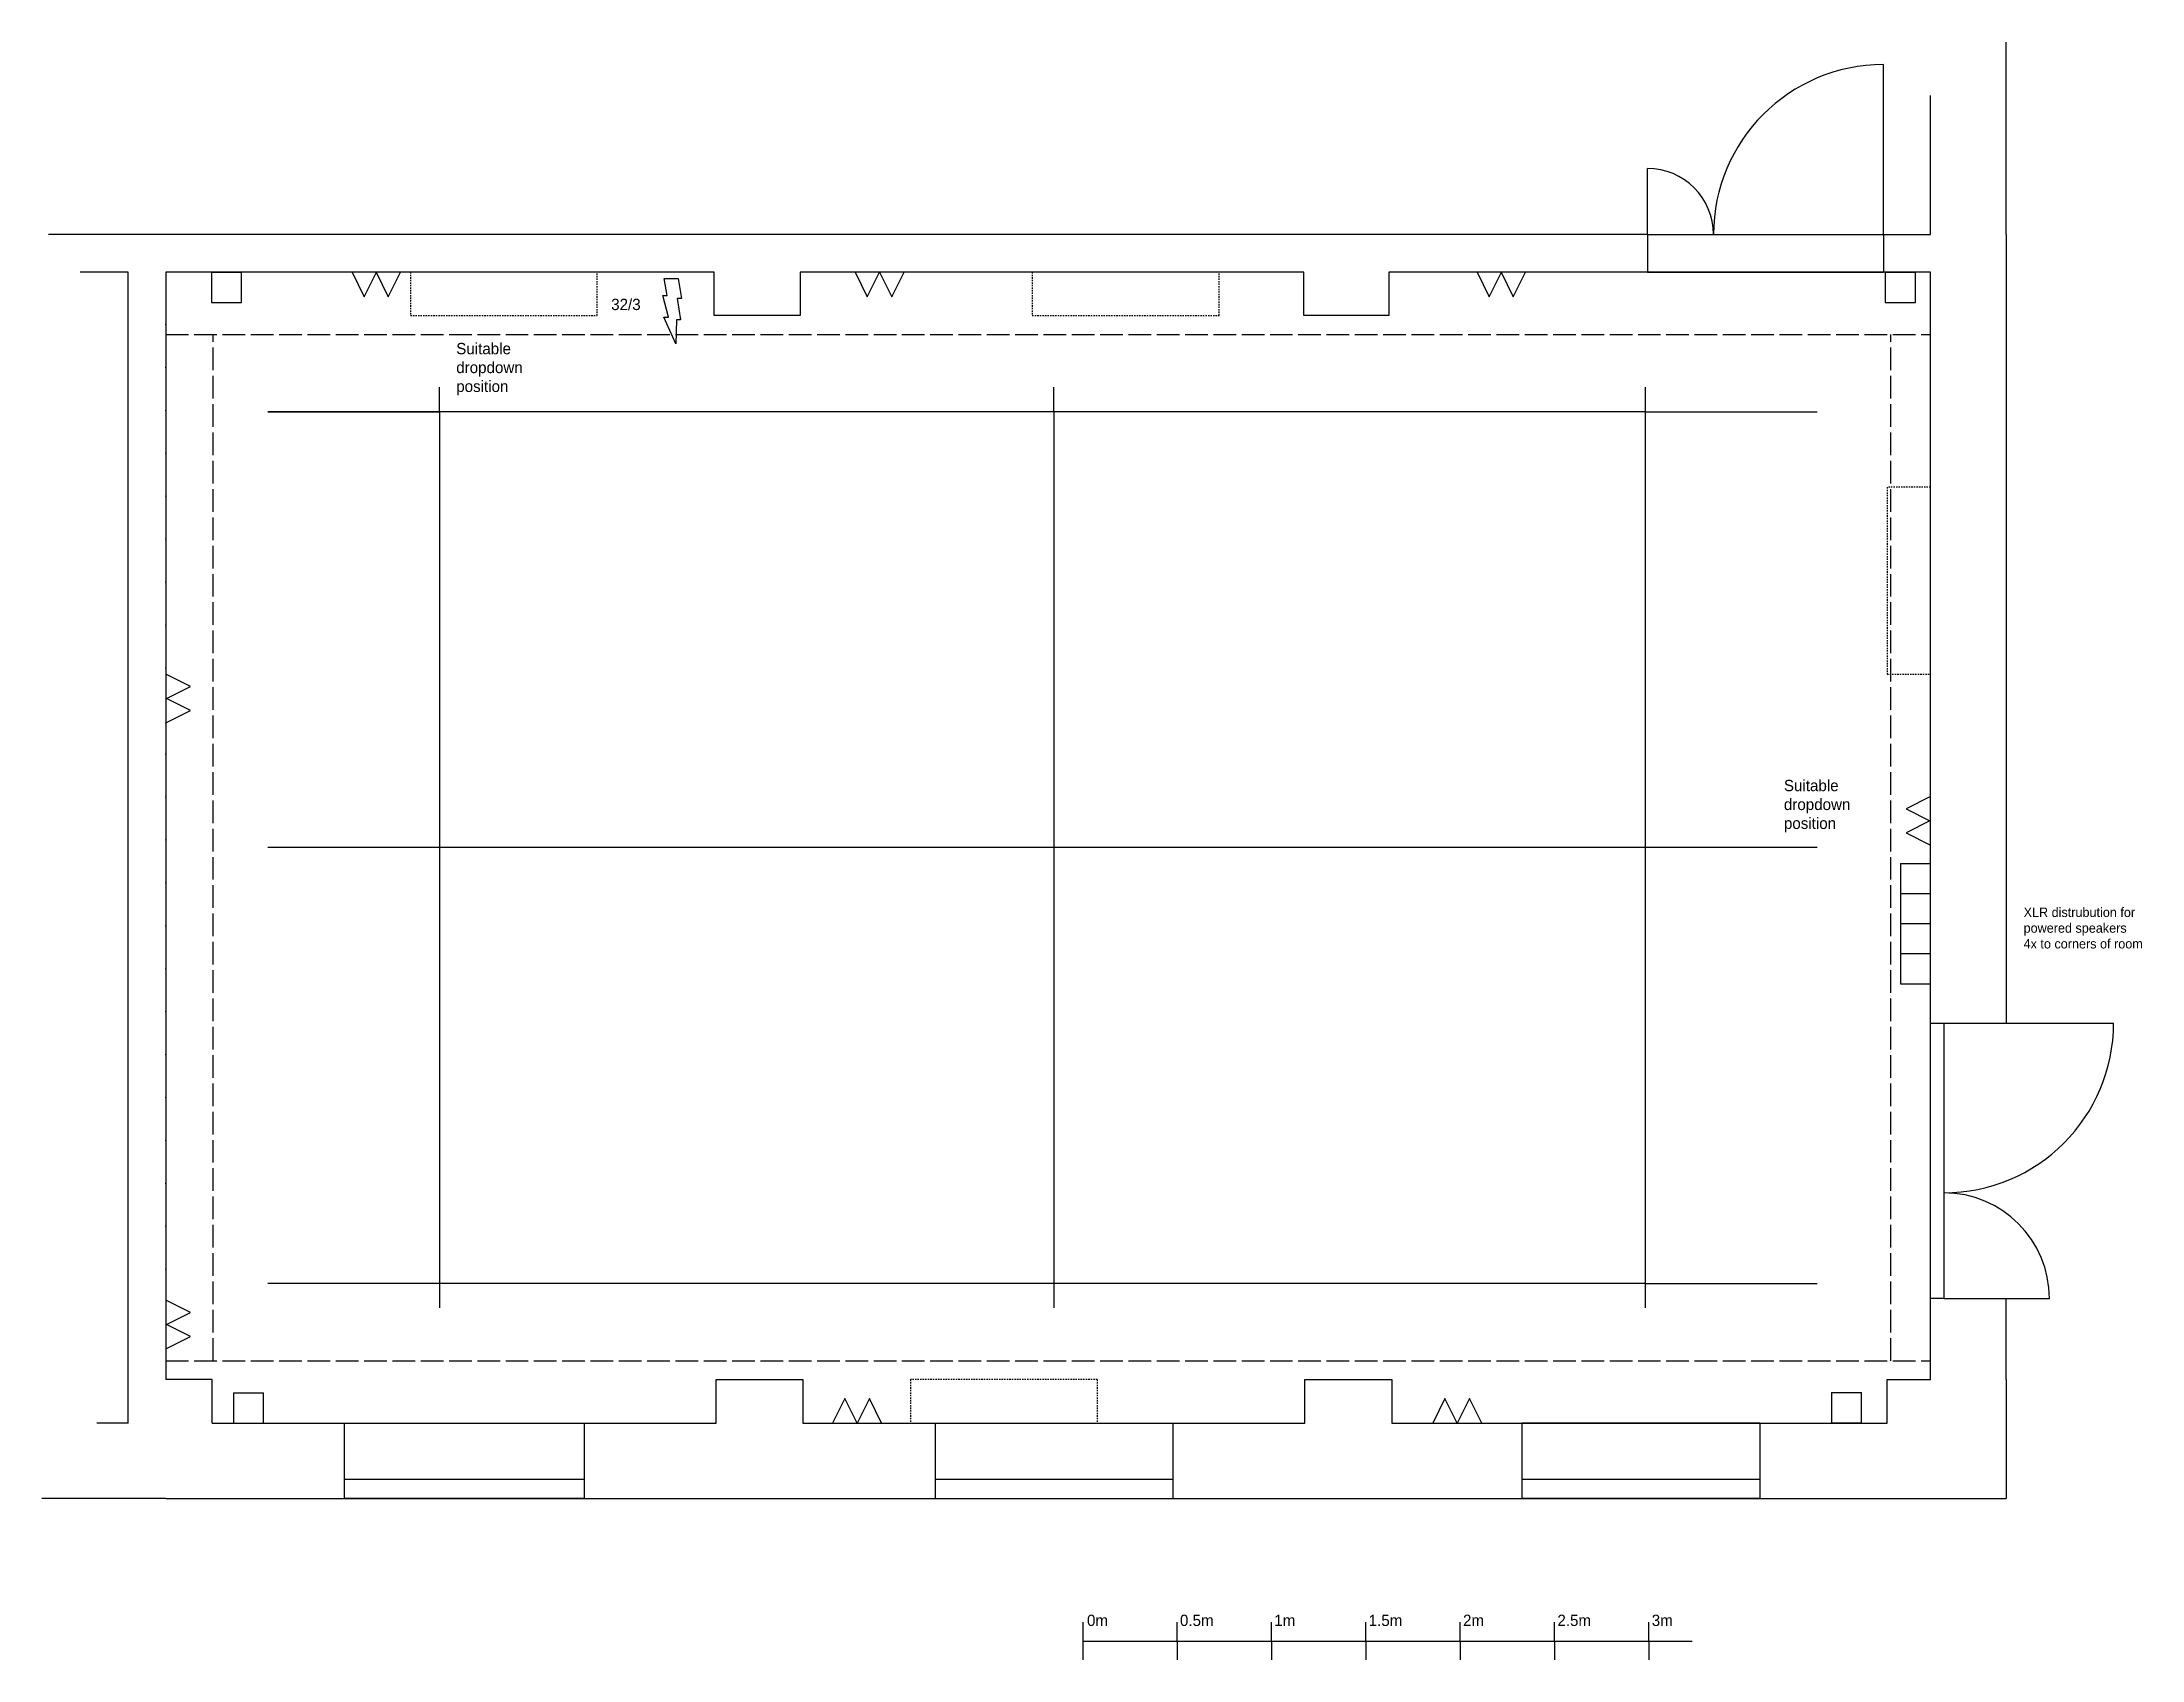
# Model space of a CAD drawing. Header units: millimetres. Extents: x -66 to 1047, y -126 to 732.
import ezdxf

# ---------------------------------------------------------------- set-up
doc = ezdxf.new("R2010")
doc.units = ezdxf.units.MM
doc.linetypes.add('ACAD_ISO02W100', pattern=[15, 12, -3])
doc.linetypes.add('JIS_02_0.7', pattern=[1.35, 0.75, -0.6])
for name, color, linetype, lineweight in [('Curtain Track', 104, 'ACAD_ISO02W100', 30), ('Rig', 30, 'Continuous', 30), ('SCALE', 230, 'Continuous', 30), ('Sockets', 40, 'Continuous', 30)]:
    doc.layers.add(name, color=color, linetype=linetype, lineweight=lineweight)
for name, color, linetype in [('Doors', 16, 'Continuous'), ('Notes', 10, 'Continuous'), ('Radiators', 19, 'JIS_02_0.7'), ('Windows', 150, 'Continuous'), ('XLR', 220, 'Continuous')]:
    doc.layers.add(name, color=color, linetype=linetype)

msp = doc.modelspace()

# ---------------------------------------------------------------- linework, layer by layer
for p, q in [((975, 630), (975, 732)), ((935, 630), (935, 703.7)), ((-20, 630), (-62.3, 630)), ((785, 630), (-20, 630)), ((910, 630), (935, 630)), ((975, 630), (975, 212)), ((-20, 610), (-45.4, 610)), ((-20, 0), (-20, 610)), ((129.5, 610), (0, 610)), ((0, 610), (0, 605)), ((0, 605), (0, 68)), ((228.5, 610), (129.5, 610)), ((290.5, 610), (228.5, 610)), ((290.5, 587), (290.5, 610)), ((459, 610), (336, 610)), ((336, 610), (336, 587)), ((558, 610), (459, 610)), ((603, 610), (558, 610)), ((603, 587), (603, 610)), ((785, 610), (648, 610)), ((648, 610), (648, 587)), ((910, 610), (785, 610)), ((935, 610), (910, 610)), ((935, 496), (935, 610)), ((336, 587), (290.5, 587)), ((648, 587), (603, 587)), ((935, 128.1), (935, 498.1)), ((935, 397), (935, 496)), ((935, 66), (935, 212)), ((0, 68), (0, 23)), ((935, 23), (935, 66)), ((975, 23), (975, 66)), ((24.5, 23), (0, 23)), ((24.5, 0), (24.5, 23)), ((291.5, 0), (291.5, 23)), ((291.5, 23), (337.5, 23)), ((337.5, 23), (337.5, 0)), ((603.5, 0), (603.5, 23)), ((603.5, 23), (649.5, 23)), ((649.5, 23), (649.5, 0)), ((912, 0), (912, 23)), ((912, 23), (935, 23)), ((975, 23), (975, -40)), ((-20, 0), (-36.6, 0)), ((24.5, 0), (94.5, 0)), ((94.5, 0), (221.5, 0)), ((221.5, 0), (291.5, 0)), ((337.5, 0), (407.5, 0)), ((407.5, 0), (533.5, 0)), ((533.5, 0), (603.5, 0)), ((649.5, 0), (718.5, 0)), ((718.5, 0), (844.5, 0)), ((844.5, 0), (912, 0)), ((-20, -40), (-65.7, -40)), ((0, -40), (-20, -40)), ((0, -40), (975, -40))]:
    msp.add_line(p, q)
at = {"layer": 'Curtain Track'}
for p, q in [((0, 577), (935, 577)), ((25, 33), (25, 577)), ((914, 33), (914, 577)), ((0, 33), (935, 33))]:
    msp.add_line(p, q, dxfattribs=at)
at = {"layer": 'Doors'}
for p, q in [((910, 630), (910, 720)), ((785, 630), (785, 665)), ((785, 630), (785, 610)), ((785, 630), (910, 630)), ((910, 630), (910, 610)), ((785, 610), (820, 610)), ((820, 610), (910, 610)), ((935, 122), (935, 212)), ((935, 212), (942, 212)), ((942, 212), (1032, 212)), ((942, 212), (942, 66)), ((935, 66), (935, 122)), ((942, 66), (935, 66)), ((942, 66), (998, 66))]:
    msp.add_line(p, q, dxfattribs=at)
for centre, radius, start, end in [((910, 630), 90, 90, 180), ((785, 630), 35, 0, 90), ((942, 212), 90, 270, 0), ((942, 66), 56, 0, 90)]:
    msp.add_arc(centre, radius, start, end, dxfattribs=at)
at = {"layer": 'Radiators'}
for p, q in [((129.5, 610), (129.5, 587)), ((228.5, 587), (228.5, 610)), ((459, 610), (459, 587)), ((558, 587), (558, 610)), ((129.5, 587), (228.5, 587)), ((459, 587), (558, 587)), ((935, 496), (912, 496)), ((912, 496), (912, 397)), ((912, 397), (935, 397)), ((493.5, 23), (394.5, 23)), ((394.5, 23), (394.5, 0)), ((493.5, 23), (493.5, 0))]:
    msp.add_line(p, q, dxfattribs=at)
at = {"layer": 'Rig'}
for p, q in [((145, 536), (145, 549)), ((470.5, 536), (470.5, 549)), ((784, 61), (784, 549)), ((784, 536), (54, 536)), ((54, 536), (145, 536)), ((145, 536), (145, 74)), ((470.5, 536), (470.5, 74)), ((784, 536), (875, 536)), ((875, 305), (54, 305)), ((784, 74), (54, 74)), ((145, 74), (145, 61)), ((470.5, 74), (470.5, 61)), ((784, 74), (875, 74))]:
    msp.add_line(p, q, dxfattribs=at)
for p in [(0, 582.2), (0, 559.5), (0, 536.7), (0, 514), (0, 491.2), (0, 468.4), (0, 445.7), (0, 422.9), (0, 400.2), (0, 371), (0, 354.6), (0, 331.9), (0, 309.1), (0, 286.4), (0, 263.6), (0, 240.8), (0, 218.1), (0, 195.3), (0, 172.6), (0, 149.8), (0, 127), (0, 104.3), (0, 81.5)]:
    msp.add_point(p, dxfattribs=at)
at = {"layer": 'SCALE'}
for p, q in [((485.8, -105.6), (485.8, -125.6)), ((535.8, -115.6), (535.8, -105.6)), ((585.8, -115.6), (585.8, -105.6)), ((635.8, -115.6), (635.8, -105.6)), ((685.8, -115.6), (685.8, -105.6)), ((735.8, -115.6), (735.8, -105.6)), ((785.8, -115.6), (785.8, -105.6)), ((485.8, -115.6), (808.7, -115.6)), ((485.8, -115.6), (535.8, -115.6)), ((535.8, -115.6), (535.8, -125.6)), ((535.8, -115.6), (585.8, -115.6)), ((585.8, -115.6), (585.8, -125.6)), ((585.8, -115.6), (635.8, -115.6)), ((635.8, -115.6), (635.8, -125.6)), ((635.8, -115.6), (685.8, -115.6)), ((685.8, -115.6), (685.8, -125.6)), ((685.8, -115.6), (735.8, -115.6)), ((685.8, -115.6), (735.8, -115.6)), ((735.8, -115.6), (735.8, -125.6)), ((735.8, -115.6), (785.8, -115.6)), ((785.8, -115.6), (785.8, -125.6))]:
    msp.add_line(p, q, dxfattribs=at)
at = {"layer": 'Sockets'}
for p, q in [((111.6, 610), (98.6, 610)), ((98.6, 610), (105.1, 597)), ((105.1, 597), (111.6, 610)), ((124.3, 610), (111.3, 610)), ((111.3, 610), (117.8, 597)), ((117.8, 597), (124.3, 610)), ((378.1, 610), (365.1, 610)), ((365.1, 610), (371.6, 597)), ((371.6, 597), (378.1, 610)), ((391.1, 610), (378.1, 610)), ((378.1, 610), (384.6, 597)), ((384.6, 597), (391.1, 610)), ((707.7, 610), (694.7, 610)), ((694.7, 610), (701.2, 597)), ((701.2, 597), (707.7, 610)), ((720.4, 610), (707.4, 610)), ((707.4, 610), (713.9, 597)), ((713.9, 597), (720.4, 610)), ((13, 390.3), (0, 396.9)), ((0, 396.9), (0, 383.8)), ((0, 383.8), (13, 390.3)), ((13, 377.6), (0, 384.2)), ((0, 384.2), (0, 371.1)), ((0, 371.1), (13, 377.6)), ((935, 332.1), (922, 325.5)), ((922, 325.5), (935, 319)), ((935, 319), (935, 332.1)), ((935, 319.4), (922, 312.8)), ((922, 312.8), (935, 306.3)), ((935, 306.3), (935, 319.4)), ((13, 58.6), (0, 65.1)), ((0, 65.1), (0, 52.1)), ((0, 52.1), (13, 58.6)), ((13, 45.9), (0, 52.4)), ((0, 52.4), (0, 39.4)), ((0, 39.4), (13, 45.9)), ((359.7, 13), (353.2, 0)), ((366.2, 0), (359.7, 13)), ((372.7, 13), (366.2, 0)), ((379.2, 0), (372.7, 13)), ((677.7, 13), (671.2, 0)), ((684.2, 0), (677.7, 13)), ((690.7, 13), (684.2, 0)), ((697.2, 0), (690.7, 13)), ((366.2, 0), (379.2, 0)), ((353.2, 0), (366.2, 0)), ((671.2, 0), (684.2, 0)), ((684.2, 0), (697.2, 0))]:
    msp.add_line(p, q, dxfattribs=at)
msp.add_lwpolyline([(263.9, 606.7), (271.4, 606.7), (273.1, 596.1), (270.8, 596.1), (272.7, 584.7), (270.5, 584.7), (270.2, 572.1), (263.8, 586.1), (266.2, 586.1), (263.2, 597.7), (265.5, 597.7), (263.9, 606.7)], dxfattribs=at)
at = {"layer": 'Windows'}
for p, q in [((94.5, 0), (94.5, -30)), ((94.5, 0), (221.5, 0)), ((221.5, 0), (221.5, -30)), ((844.5, 0), (718.5, 0)), ((718.5, 0), (718.5, -30)), ((407.5, 0), (407.5, -30)), ((407.5, 0), (533.5, 0)), ((533.5, 0), (533.5, -30)), ((844.5, 0), (844.5, -30)), ((221.5, -30), (94.5, -30)), ((94.5, -30), (94.5, -40)), ((221.5, -30), (221.5, -40)), ((533.5, -30), (407.5, -30)), ((407.5, -30), (407.5, -40)), ((533.5, -30), (533.5, -40)), ((844.5, -30), (718.5, -30)), ((718.5, -30), (718.5, -40)), ((844.5, -30), (844.5, -40)), ((221.5, -40), (94.5, -40)), ((407.5, -40), (533.5, -40)), ((844.5, -40), (718.5, -40))]:
    msp.add_line(p, q, dxfattribs=at)
at = {"layer": 'XLR'}
for p, q in [((24.1, 610), (24.1, 594)), ((24.1, 610), (40.1, 610)), ((40.1, 594), (40.1, 610)), ((911, 610), (911, 594)), ((911, 610), (927, 610)), ((927, 594), (927, 610)), ((24.1, 594), (40.1, 594)), ((911, 594), (927, 594)), ((919, 296.6), (919, 280.6)), ((919, 296.6), (935, 296.6)), ((935, 280.6), (935, 296.6)), ((919, 280.7), (919, 264.7)), ((919, 280.7), (935, 280.7)), ((919, 280.6), (935, 280.6)), ((935, 264.7), (935, 280.7)), ((919, 264.8), (919, 248.8)), ((919, 264.8), (935, 264.8)), ((919, 264.7), (935, 264.7)), ((935, 248.8), (935, 264.8)), ((919, 248.8), (935, 248.8)), ((919, 248.8), (919, 232.8)), ((919, 248.8), (935, 248.8)), ((935, 232.8), (935, 248.8)), ((919, 232.8), (935, 232.8)), ((35.7, 16), (35.7, 0)), ((35.7, 16), (51.7, 16)), ((51.7, 0), (51.7, 16)), ((882.5, 16.1), (882.5, 0.1)), ((882.5, 16.1), (898.5, 16.1)), ((898.5, 0.1), (898.5, 16.1)), ((882.5, 0.1), (898.5, 0.1)), ((35.7, 0), (51.7, 0))]:
    msp.add_line(p, q, dxfattribs=at)

# ---------------------------------------------------------------- texts
at = {"layer": 'Notes', "char_height": 6, "attachment_point": 1}
for insert, width in [((153.8, 572.5), 126.256), ((857.3, 340.9), 49.137)]:
    msp.add_mtext('Suitable\\Pdropdown\\Pposition', dxfattribs=dict(at, insert=insert, width=width))
at = {"layer": 'SCALE', "attachment_point": 1}
for s, insert, char_height, width in [(' 0m', (485.8, -101.6), 6, 25.742), (' {\\H1.5x;0.5m}', (535.8, -101.6), 4, 21.902), (' {\\H1.5x;1m}', (585.8, -101.6), 4, 19.848), (' {\\H1.5x;1.5m}', (635.8, -101.6), 4, 38.018), (' {\\H1.5x;2m}', (685.8, -101.6), 4, 18.122), (' {\\H1.5x;2.5m}', (735.8, -101.6), 4, 40.124), (' {\\H1.5x;3m}', (785.8, -101.6), 4, 16.694)]:
    msp.add_mtext(s, dxfattribs=dict(at, insert=insert, char_height=char_height, width=width))
at = {"layer": 'Sockets', "insert": (235.9, 595.9), "char_height": 6, "width": 20.581, "attachment_point": 1}
msp.add_mtext('32/3', dxfattribs=at)
at = {"layer": 'XLR', "insert": (984.3, 273.2), "char_height": 5, "width": 128.231, "attachment_point": 1}
msp.add_mtext('XLR distrubution for\\Ppowered speakers\\P4x to corners of room', dxfattribs=at)

doc.saveas('drawing.dxf')
